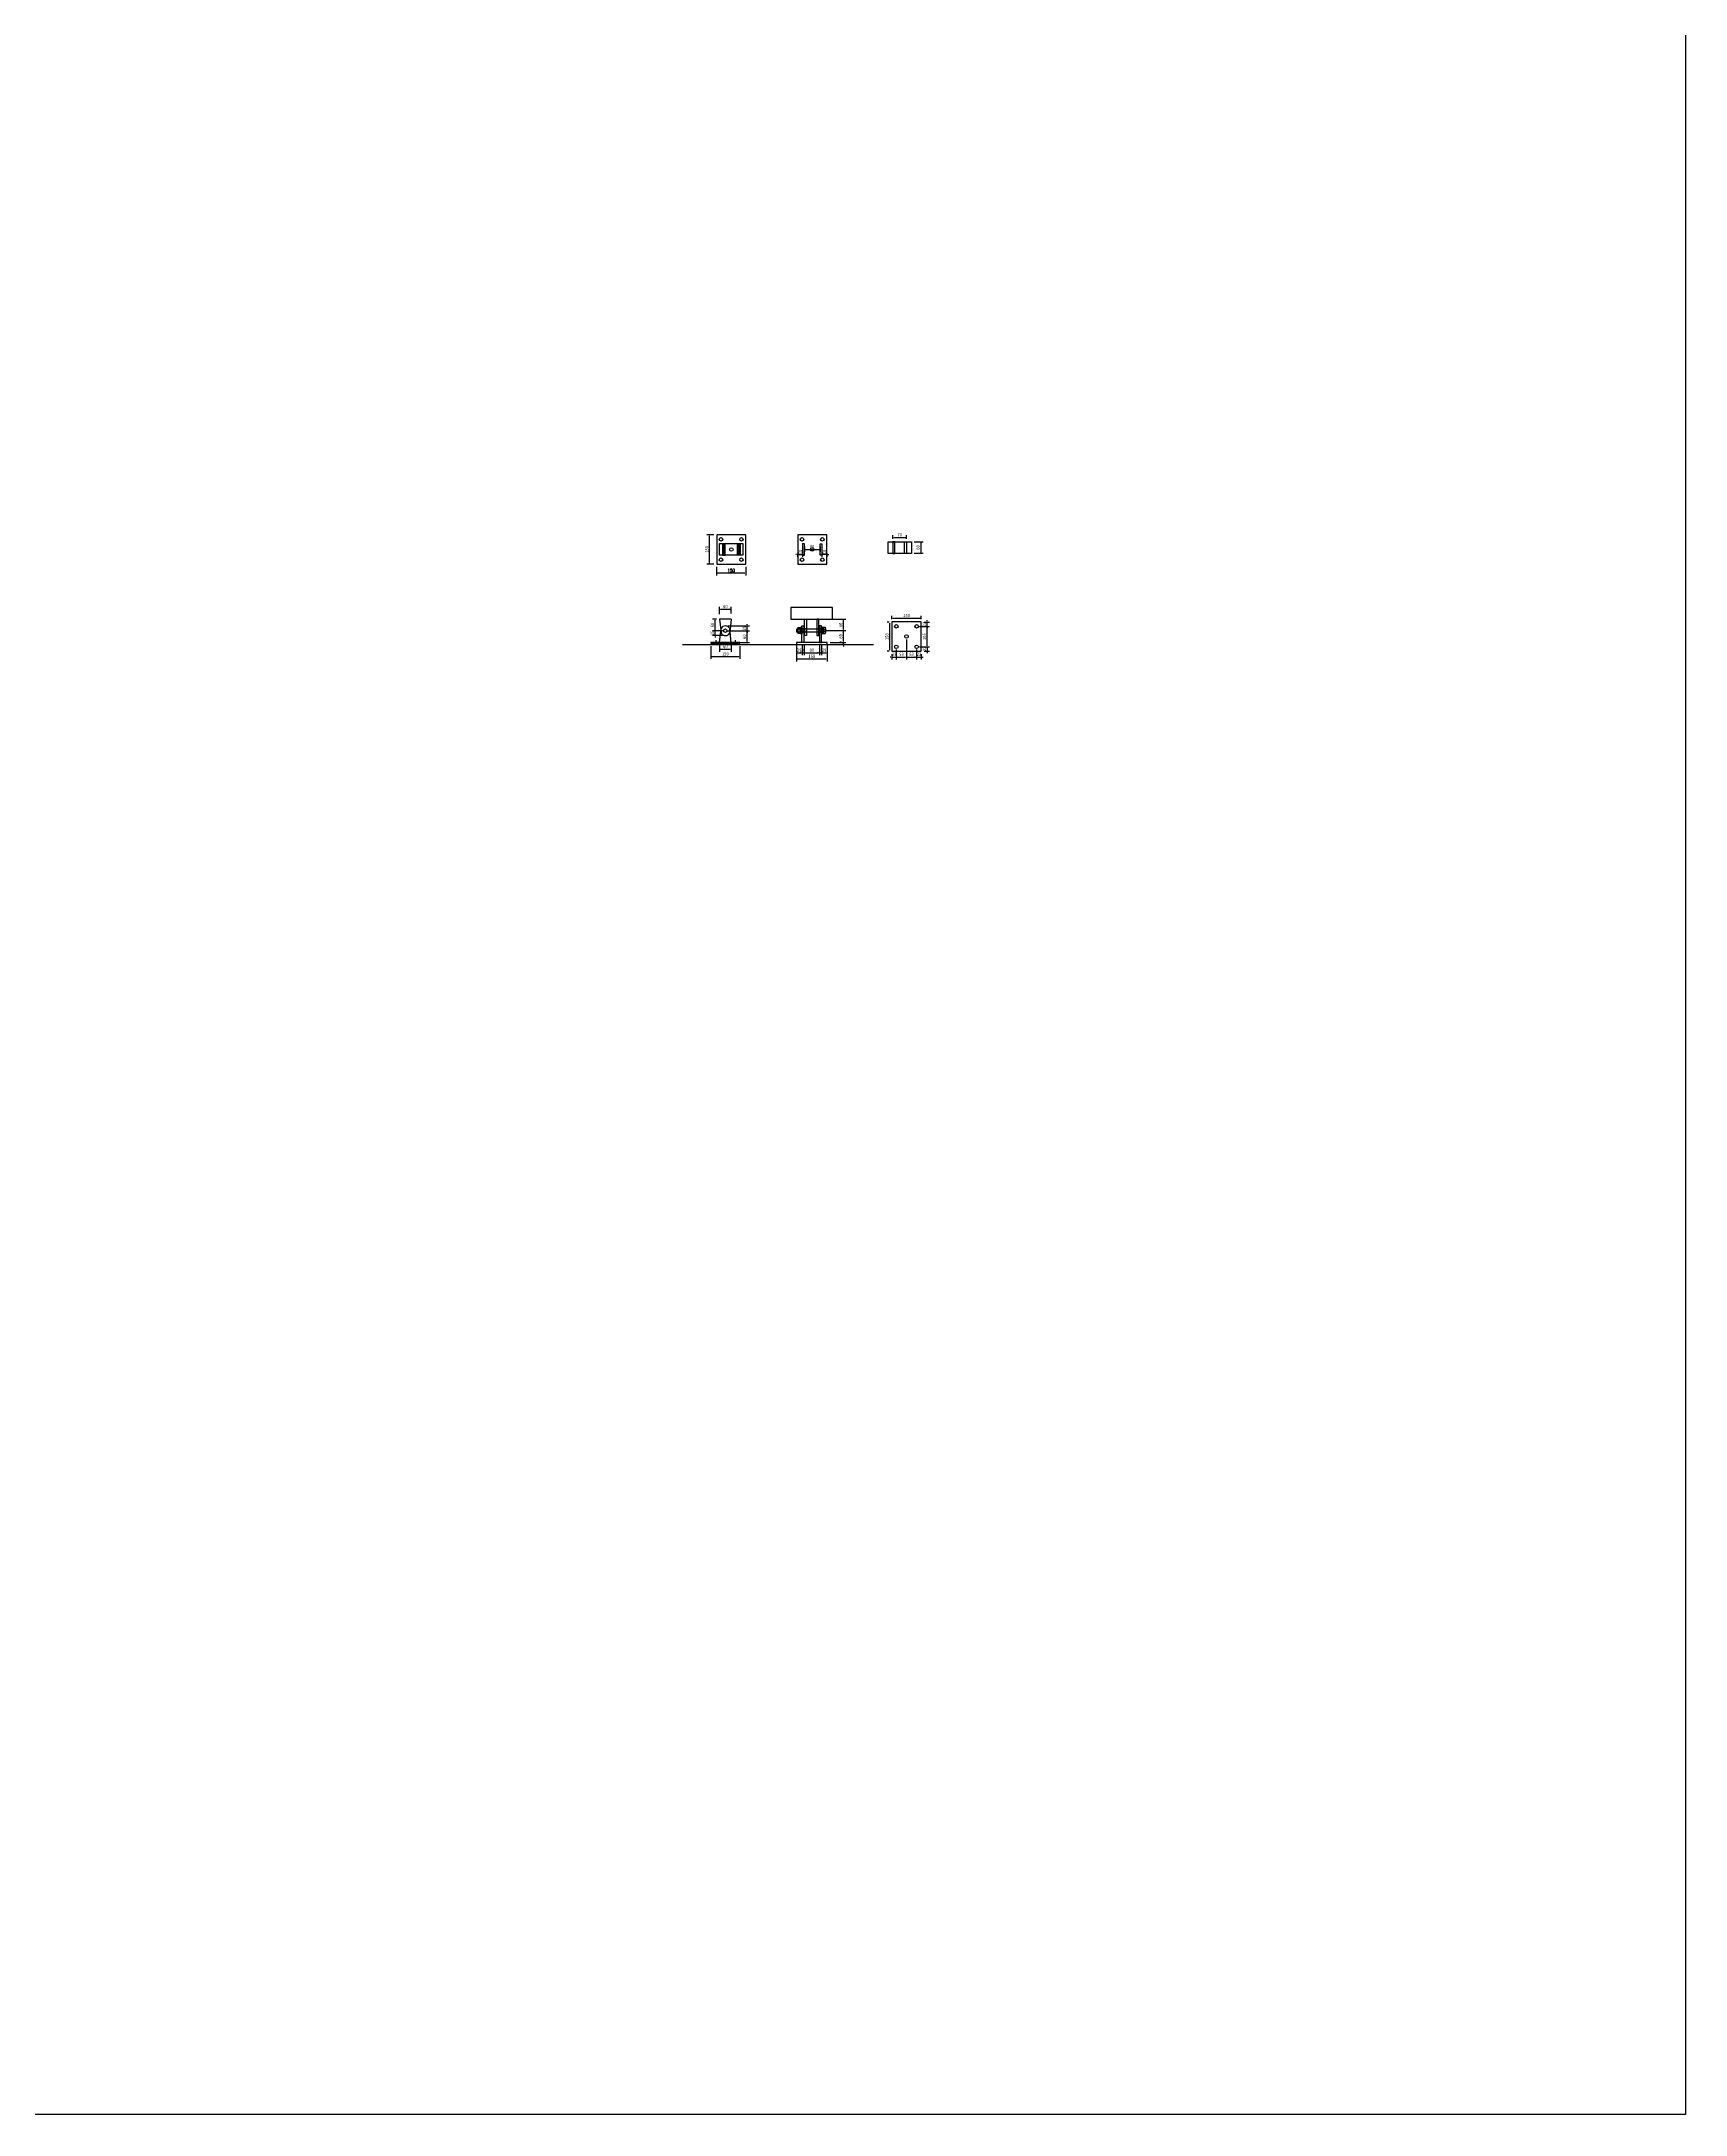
# Model space of a CAD drawing. Header units: millimetres. Extents: x -2018967 to 3675, y -751 to 1571936.
# Drawn here: x -1155385 to -1146917, y 1428198 to 1438874 of the extents above; entities that cross this region are included whole.
import ezdxf

# ---------------------------------------------------------------- set-up
doc = ezdxf.new("R2010")
doc.units = ezdxf.units.MM
doc.header["$LTSCALE"] = 1000
for name, pattern in [('ACAD_ISO03W100', [30, 12, -18]), ('CENTER2', [28.575, 19.05, -3.175, 3.175, -3.175]), ('DASHED2', [0.375, 0.25, -0.125])]:
    doc.linetypes.add(name, pattern=pattern)
doc.layers.get('0').update_dxf_attribs({"linetype": 'CONTINUOUS'})
doc.layers.get('DEFPOINTS').update_dxf_attribs({"linetype": 'CONTINUOUS'})
doc.layers.add('W-MOUNTING固定方式', color=5, linetype='CONTINUOUS')
doc.layers.add('铝架', color=3, linetype='CONTINUOUS')
doc.styles.add('STANDARD_T3', font='simplex.shx', dxfattribs={"width": 0.7, "bigfont": 'gbcbig.shx'})
doc.styles.add('黑体', font='simhei.ttf', dxfattribs={"width": 0.8})
doc.dimstyles.new('W&&5', dxfattribs={"dimtxt": 17.5, "dimasz": 5, "dimexe": 12.5, "dimexo": 15, "dimgap": 5, "dimtad": 1, "dimdec": 0, "dimzin": 0, "dimdsep": 46, "dimtxsty": 'STANDARD_T3', "dimcen": 0.09, "dimclrd": 1, "dimclre": 1, "dimclrt": 7, "dimazin": 2, "dimtfac": 1, "dimtdec": 0, "dimtix": 1, "dimtmove": 2, "dimatfit": 3, "dimfxl": 100, "dimtolj": 1, "dimtzin": 0, "dimarcsym": 0})

# ---------------------------------------------------------------- blocks, each defined once
blk = doc.blocks.new('*D90')
at = {"color": 1, "lineweight": -2, "transparency": 16777216}
for p, q in [((-1150889, 1436298), (-1150843, 1436298)), ((-1150889, 1436238), (-1150843, 1436238)), ((-1150856, 1436293), (-1150856, 1436243))]:
    blk.add_line(p, q, dxfattribs=at)
at = {"color": 1, "transparency": 16777216}
for points in [[(-1150857, 1436293), (-1150855, 1436293), (-1150856, 1436298)], [(-1150857, 1436243), (-1150855, 1436243), (-1150856, 1436238)]]:
    blk.add_solid(points, dxfattribs=at)
at = {"layer": 'DEFPOINTS', "color": 0, "transparency": 16777216}
for p in [(-1150904, 1436298), (-1150904, 1436238), (-1150856, 1436238)]:
    blk.add_point(p, dxfattribs=at)
at = {"color": 7, "transparency": 16777216, "insert": (-1150870, 1436268), "char_height": 17.5, "attachment_point": 5, "rotation": 90, "style": '黑体'}
blk.add_mtext('\\A1;60', dxfattribs=at)
blk = doc.blocks.new('gangban')
for centre in [(-1499929, 1203872), (-1499876, 1203820), (-1499824, 1203872), (-1499929, 1203767), (-1499824, 1203767)]:
    blk.add_circle(centre, 9)
at = {"layer": 'W-MOUNTING固定方式'}
blk.add_lwpolyline([(-1499951, 1203745), (-1499801, 1203745), (-1499801, 1203895), (-1499951, 1203895)], close=True, dxfattribs=at)
blk = doc.blocks.new('*D91')
at = {"color": 1, "lineweight": -2, "transparency": 16777216}
for p, q in [((-1151907, 1436168), (-1151907, 1436124)), ((-1151902, 1436137), (-1151762, 1436137)), ((-1151757, 1436168), (-1151757, 1436124))]:
    blk.add_line(p, q, dxfattribs=at)
at = {"color": 1, "transparency": 16777216}
for points in [[(-1151902, 1436137), (-1151902, 1436136), (-1151907, 1436137)], [(-1151762, 1436137), (-1151762, 1436136), (-1151757, 1436137)]]:
    blk.add_solid(points, dxfattribs=at)
at = {"layer": 'DEFPOINTS', "color": 0, "transparency": 16777216}
for p in [(-1151907, 1436183, 0), (-1151757, 1436183, 0), (-1151757, 1436137)]:
    blk.add_point(p, dxfattribs=at)
at = {"color": 7, "transparency": 16777216, "insert": (-1151832, 1436150), "char_height": 17.5, "attachment_point": 5, "style": 'STANDARD_T3'}
blk.add_mtext('\\A1;150', dxfattribs=at)
blk = doc.blocks.new('*D92')
at = {"color": 1, "lineweight": -2, "transparency": 16777216}
for p, q in [((-1151922, 1436333), (-1151957, 1436333)), ((-1151944, 1436188), (-1151944, 1436328)), ((-1151922, 1436183), (-1151957, 1436183))]:
    blk.add_line(p, q, dxfattribs=at)
at = {"color": 1, "transparency": 16777216}
for points in [[(-1151945, 1436328), (-1151943, 1436328), (-1151944, 1436333)], [(-1151945, 1436188), (-1151943, 1436188), (-1151944, 1436183)]]:
    blk.add_solid(points, dxfattribs=at)
at = {"layer": 'DEFPOINTS', "color": 0, "transparency": 16777216}
for p in [(-1151944, 1436333), (-1151907, 1436333, 0), (-1151907, 1436183, 0)]:
    blk.add_point(p, dxfattribs=at)
at = {"color": 7, "transparency": 16777216, "insert": (-1151958, 1436258), "char_height": 17.5, "attachment_point": 5, "rotation": 90, "style": '黑体'}
blk.add_mtext('\\A1;150', dxfattribs=at)
blk = doc.blocks.new('*D93')
at = {"color": 1, "lineweight": -2, "transparency": 16777216}
for p, q in [((-1151892, 1435924), (-1151892, 1435962)), ((-1151887, 1435950), (-1151837, 1435950)), ((-1151832, 1435929), (-1151832, 1435962))]:
    blk.add_line(p, q, dxfattribs=at)
at = {"color": 1, "transparency": 16777216}
for points in [[(-1151887, 1435951), (-1151887, 1435949), (-1151892, 1435950)], [(-1151837, 1435951), (-1151837, 1435949), (-1151832, 1435950)]]:
    blk.add_solid(points, dxfattribs=at)
at = {"layer": 'DEFPOINTS', "color": 0, "transparency": 16777216}
for p in [(-1151892, 1435909), (-1151832, 1435950), (-1151832, 1435914)]:
    blk.add_point(p, dxfattribs=at)
at = {"color": 7, "transparency": 16777216, "insert": (-1151862, 1435964), "char_height": 17.5, "attachment_point": 5, "style": '黑体'}
blk.add_mtext('\\A1;60', dxfattribs=at)
blk = doc.blocks.new('*D94')
at = {"color": 1, "lineweight": -2, "transparency": 16777216}
for p, q in [((-1151907, 1435899), (-1151928, 1435899)), ((-1151877, 1435839), (-1151928, 1435839)), ((-1151915, 1435844), (-1151915, 1435894))]:
    blk.add_line(p, q, dxfattribs=at)
at = {"color": 1, "transparency": 16777216}
for points in [[(-1151916, 1435894), (-1151914, 1435894), (-1151915, 1435899)], [(-1151916, 1435844), (-1151914, 1435844), (-1151915, 1435839)]]:
    blk.add_solid(points, dxfattribs=at)
at = {"layer": 'DEFPOINTS', "color": 0, "transparency": 16777216}
for p in [(-1151915, 1435899), (-1151892, 1435899), (-1151862, 1435839)]:
    blk.add_point(p, dxfattribs=at)
at = {"color": 7, "transparency": 16777216, "insert": (-1151929, 1435869), "char_height": 17.5, "attachment_point": 5, "rotation": 90, "style": '黑体'}
blk.add_mtext('\\A1;60', dxfattribs=at)
blk = doc.blocks.new('*D95')
at = {"color": 1, "lineweight": -2, "transparency": 16777216}
for p, q in [((-1151877, 1435839), (-1151928, 1435839)), ((-1151877, 1435814), (-1151928, 1435814)), ((-1151915, 1435844), (-1151915, 1435849)), ((-1151915, 1435814), (-1151915, 1435839)), ((-1151915, 1435809), (-1151915, 1435804))]:
    blk.add_line(p, q, dxfattribs=at)
at = {"color": 1, "transparency": 16777216}
for points in [[(-1151916, 1435844), (-1151914, 1435844), (-1151915, 1435839)], [(-1151916, 1435809), (-1151914, 1435809), (-1151915, 1435814)]]:
    blk.add_solid(points, dxfattribs=at)
at = {"layer": 'DEFPOINTS', "color": 0, "transparency": 16777216}
for p in [(-1151915, 1435839), (-1151862, 1435839), (-1151862, 1435814)]:
    blk.add_point(p, dxfattribs=at)
at = {"color": 7, "transparency": 16777216, "insert": (-1151929, 1435827), "char_height": 17.5, "attachment_point": 5, "rotation": 90, "style": '黑体'}
blk.add_mtext('\\A1;25', dxfattribs=at)
blk = doc.blocks.new('*D96')
at = {"color": 1, "lineweight": -2, "transparency": 16777216}
for p, q in [((-1151847, 1435864), (-1151737, 1435864)), ((-1151847, 1435839), (-1151737, 1435839)), ((-1151750, 1435869), (-1151750, 1435874)), ((-1151750, 1435839), (-1151750, 1435864)), ((-1151750, 1435834), (-1151750, 1435829))]:
    blk.add_line(p, q, dxfattribs=at)
at = {"color": 1, "transparency": 16777216}
for points in [[(-1151751, 1435869), (-1151749, 1435869), (-1151750, 1435864)], [(-1151751, 1435834), (-1151749, 1435834), (-1151750, 1435839)]]:
    blk.add_solid(points, dxfattribs=at)
at = {"layer": 'DEFPOINTS', "color": 0, "transparency": 16777216}
for p in [(-1151862, 1435864), (-1151862, 1435839), (-1151750, 1435864)]:
    blk.add_point(p, dxfattribs=at)
at = {"color": 7, "transparency": 16777216, "insert": (-1151764, 1435852), "char_height": 17.5, "attachment_point": 5, "rotation": 90, "style": '黑体'}
blk.add_mtext('\\A1;25', dxfattribs=at)
blk = doc.blocks.new('*D97')
at = {"color": 1, "lineweight": -2, "transparency": 16777216}
for p, q in [((-1151807, 1435839), (-1151737, 1435839)), ((-1151750, 1435784), (-1151750, 1435834)), ((-1151807, 1435779), (-1151737, 1435779))]:
    blk.add_line(p, q, dxfattribs=at)
at = {"color": 1, "transparency": 16777216}
for points in [[(-1151751, 1435834), (-1151749, 1435834), (-1151750, 1435839)], [(-1151751, 1435784), (-1151749, 1435784), (-1151750, 1435779)]]:
    blk.add_solid(points, dxfattribs=at)
at = {"layer": 'DEFPOINTS', "color": 0, "transparency": 16777216}
for p in [(-1151822, 1435839), (-1151750, 1435839), (-1151822, 1435779)]:
    blk.add_point(p, dxfattribs=at)
at = {"color": 7, "transparency": 16777216, "insert": (-1151764, 1435809), "char_height": 17.5, "attachment_point": 5, "rotation": 90, "style": '黑体'}
blk.add_mtext('\\A1;60', dxfattribs=at)
blk = doc.blocks.new('*D98')
at = {"color": 1, "lineweight": -2, "transparency": 16777216}
for p, q in [((-1151892, 1435764), (-1151892, 1435731)), ((-1151887, 1435744), (-1151837, 1435744)), ((-1151832, 1435764), (-1151832, 1435731))]:
    blk.add_line(p, q, dxfattribs=at)
at = {"color": 1, "transparency": 16777216}
for points in [[(-1151887, 1435745), (-1151887, 1435743), (-1151892, 1435744)], [(-1151837, 1435745), (-1151837, 1435743), (-1151832, 1435744)]]:
    blk.add_solid(points, dxfattribs=at)
at = {"layer": 'DEFPOINTS', "color": 0, "transparency": 16777216}
for p in [(-1151892, 1435779), (-1151832, 1435779), (-1151832, 1435744)]:
    blk.add_point(p, dxfattribs=at)
at = {"color": 7, "transparency": 16777216, "insert": (-1151862, 1435758), "char_height": 17.5, "attachment_point": 5, "style": '黑体'}
blk.add_mtext('\\A1;60', dxfattribs=at)
blk = doc.blocks.new('*D113')
at = {"color": 1, "lineweight": -2, "transparency": 16777216}
for p, q in [((-1151495, 1436232), (-1151500, 1436232)), ((-1151490, 1436237), (-1151490, 1436220)), ((-1151490, 1436232), (-1151465, 1436232)), ((-1151465, 1436236), (-1151465, 1436220)), ((-1151460, 1436232), (-1151455, 1436232))]:
    blk.add_line(p, q, dxfattribs=at)
at = {"color": 1, "transparency": 16777216}
for points in [[(-1151495, 1436233), (-1151495, 1436232), (-1151490, 1436232)], [(-1151460, 1436233), (-1151460, 1436232), (-1151465, 1436232)]]:
    blk.add_solid(points, dxfattribs=at)
at = {"layer": 'DEFPOINTS', "color": 0, "transparency": 16777216}
for p in [(-1151490, 1436252, 0), (-1151465, 1436251, 0), (-1151465, 1436232)]:
    blk.add_point(p, dxfattribs=at)
at = {"color": 7, "transparency": 16777216, "insert": (-1151477, 1436246), "char_height": 17.5, "attachment_point": 5, "style": '黑体'}
blk.add_mtext('\\A1;25', dxfattribs=at)
blk = doc.blocks.new('*D99')
at = {"color": 1, "lineweight": -2, "transparency": 16777216}
for p, q in [((-1150999, 1436313), (-1150999, 1436332)), ((-1150994, 1436319), (-1150934, 1436319)), ((-1150929, 1436313), (-1150929, 1436332))]:
    blk.add_line(p, q, dxfattribs=at)
at = {"color": 1, "transparency": 16777216}
for points in [[(-1150994, 1436320), (-1150994, 1436319), (-1150999, 1436319)], [(-1150934, 1436320), (-1150934, 1436319), (-1150929, 1436319)]]:
    blk.add_solid(points, dxfattribs=at)
at = {"layer": 'DEFPOINTS', "color": 0, "transparency": 16777216}
for p in [(-1150999, 1436298, 0), (-1150929, 1436319), (-1150929, 1436298, 0)]:
    blk.add_point(p, dxfattribs=at)
at = {"color": 7, "transparency": 16777216, "insert": (-1150964, 1436333), "char_height": 17.5, "attachment_point": 5, "style": '黑体'}
blk.add_mtext('\\A1;70', dxfattribs=at)
blk = doc.blocks.new('*D100')
at = {"color": 1, "lineweight": -2, "transparency": 16777216}
for p, q in [((-1151367, 1435764), (-1151367, 1435713)), ((-1151362, 1435726), (-1151343, 1435726)), ((-1151338, 1435764), (-1151338, 1435713))]:
    blk.add_line(p, q, dxfattribs=at)
at = {"color": 1, "transparency": 16777216}
for points in [[(-1151362, 1435727), (-1151362, 1435725), (-1151367, 1435726)], [(-1151343, 1435727), (-1151343, 1435725), (-1151338, 1435726)]]:
    blk.add_solid(points, dxfattribs=at)
at = {"layer": 'DEFPOINTS', "color": 0, "transparency": 16777216}
for p in [(-1151367, 1435779, 0), (-1151338, 1435779), (-1151338, 1435726)]:
    blk.add_point(p, dxfattribs=at)
at = {"color": 7, "transparency": 16777216, "insert": (-1151353, 1435740), "char_height": 17.5, "attachment_point": 5, "style": '黑体'}
blk.add_mtext('\\A1;29', dxfattribs=at)
blk = doc.blocks.new('*D101')
at = {"color": 1, "lineweight": -2, "transparency": 16777216}
for p, q in [((-1151457, 1435764), (-1151457, 1435713)), ((-1151452, 1435726), (-1151382, 1435726)), ((-1151377, 1435764), (-1151377, 1435713))]:
    blk.add_line(p, q, dxfattribs=at)
at = {"color": 1, "transparency": 16777216}
for points in [[(-1151452, 1435727), (-1151452, 1435725), (-1151457, 1435726)], [(-1151382, 1435727), (-1151382, 1435725), (-1151377, 1435726)]]:
    blk.add_solid(points, dxfattribs=at)
at = {"layer": 'DEFPOINTS', "color": 0, "transparency": 16777216}
for p in [(-1151457, 1435779, 0), (-1151377, 1435779, 0), (-1151377, 1435726)]:
    blk.add_point(p, dxfattribs=at)
at = {"color": 7, "transparency": 16777216, "insert": (-1151417, 1435740), "char_height": 17.5, "attachment_point": 5, "style": '黑体'}
blk.add_mtext('\\A1;80', dxfattribs=at)
blk = doc.blocks.new('*D102')
at = {"color": 1, "lineweight": -2, "transparency": 16777216}
for p, q in [((-1151496, 1435764), (-1151496, 1435713)), ((-1151491, 1435726), (-1151472, 1435726)), ((-1151467, 1435764), (-1151467, 1435713))]:
    blk.add_line(p, q, dxfattribs=at)
at = {"color": 1, "transparency": 16777216}
for points in [[(-1151491, 1435727), (-1151491, 1435725), (-1151496, 1435726)], [(-1151472, 1435727), (-1151472, 1435725), (-1151467, 1435726)]]:
    blk.add_solid(points, dxfattribs=at)
at = {"layer": 'DEFPOINTS', "color": 0, "transparency": 16777216}
for p in [(-1151496, 1435779), (-1151467, 1435779, 0), (-1151467, 1435726)]:
    blk.add_point(p, dxfattribs=at)
at = {"color": 7, "transparency": 16777216, "insert": (-1151482, 1435740), "char_height": 17.5, "attachment_point": 5, "style": '黑体'}
blk.add_mtext('\\A1;29', dxfattribs=at)
blk = doc.blocks.new('*D114')
at = {"color": 1, "lineweight": -2, "transparency": 16777216}
for p, q in [((-1151496, 1435754), (-1151496, 1435681)), ((-1151491, 1435694), (-1151343, 1435694)), ((-1151338, 1435754), (-1151338, 1435681))]:
    blk.add_line(p, q, dxfattribs=at)
at = {"color": 1, "transparency": 16777216}
for points in [[(-1151491, 1435695), (-1151491, 1435693), (-1151496, 1435694)], [(-1151343, 1435695), (-1151343, 1435693), (-1151338, 1435694)]]:
    blk.add_solid(points, dxfattribs=at)
at = {"layer": 'DEFPOINTS', "color": 0, "transparency": 16777216}
for p in [(-1151496, 1435769), (-1151338, 1435769), (-1151338, 1435694)]:
    blk.add_point(p, dxfattribs=at)
at = {"color": 7, "transparency": 16777216, "insert": (-1151417, 1435708), "char_height": 17.5, "attachment_point": 5, "style": '黑体'}
blk.add_mtext('\\A1;158', dxfattribs=at)
blk = doc.blocks.new('*D115')
at = {"color": 1, "lineweight": -2, "transparency": 16777216}
for p, q in [((-1151323, 1435779), (-1151241, 1435779)), ((-1151323, 1435769), (-1151241, 1435769)), ((-1151254, 1435784), (-1151254, 1435789)), ((-1151254, 1435769), (-1151254, 1435779)), ((-1151254, 1435764), (-1151254, 1435759))]:
    blk.add_line(p, q, dxfattribs=at)
at = {"color": 1, "transparency": 16777216}
for points in [[(-1151255, 1435784), (-1151253, 1435784), (-1151254, 1435779)], [(-1151255, 1435764), (-1151253, 1435764), (-1151254, 1435769)]]:
    blk.add_solid(points, dxfattribs=at)
at = {"layer": 'DEFPOINTS', "color": 0, "transparency": 16777216}
for p in [(-1151338, 1435779), (-1151338, 1435769), (-1151254, 1435779)]:
    blk.add_point(p, dxfattribs=at)
at = {"color": 7, "transparency": 16777216, "insert": (-1151268, 1435774), "char_height": 17.5, "attachment_point": 5, "rotation": 90, "style": '黑体'}
blk.add_mtext('\\A1;10', dxfattribs=at)
blk = doc.blocks.new('*D116')
at = {"color": 1, "lineweight": -2, "transparency": 16777216}
for p, q in [((-1151472, 1435726), (-1151477, 1435726)), ((-1151467, 1435764), (-1151467, 1435713)), ((-1151467, 1435726), (-1151457, 1435726)), ((-1151457, 1435764), (-1151457, 1435713)), ((-1151452, 1435726), (-1151447, 1435726))]:
    blk.add_line(p, q, dxfattribs=at)
at = {"color": 1, "transparency": 16777216}
for points in [[(-1151472, 1435727), (-1151472, 1435725), (-1151467, 1435726)], [(-1151452, 1435727), (-1151452, 1435725), (-1151457, 1435726)]]:
    blk.add_solid(points, dxfattribs=at)
at = {"layer": 'DEFPOINTS', "color": 0, "transparency": 16777216}
for p in [(-1151467, 1435779, 0), (-1151457, 1435779, 0), (-1151457, 1435726)]:
    blk.add_point(p, dxfattribs=at)
at = {"color": 7, "transparency": 16777216, "insert": (-1151462, 1435740), "char_height": 17.5, "attachment_point": 5, "style": '黑体'}
blk.add_mtext('\\A1;10', dxfattribs=at)
blk = doc.blocks.new('*D117')
at = {"color": 1, "lineweight": -2, "transparency": 16777216}
for p, q in [((-1151352, 1435840), (-1151241, 1435840)), ((-1151254, 1435784), (-1151254, 1435835)), ((-1151323, 1435779), (-1151241, 1435779))]:
    blk.add_line(p, q, dxfattribs=at)
at = {"color": 1, "transparency": 16777216}
for points in [[(-1151255, 1435835), (-1151253, 1435835), (-1151254, 1435840)], [(-1151255, 1435784), (-1151253, 1435784), (-1151254, 1435779)]]:
    blk.add_solid(points, dxfattribs=at)
at = {"layer": 'DEFPOINTS', "color": 0, "transparency": 16777216}
for p in [(-1151367, 1435840, 0), (-1151254, 1435840), (-1151338, 1435779)]:
    blk.add_point(p, dxfattribs=at)
at = {"color": 7, "transparency": 16777216, "insert": (-1151268, 1435810), "char_height": 17.5, "attachment_point": 5, "rotation": 90, "style": '黑体'}
blk.add_mtext('\\A1;60', dxfattribs=at)
blk = doc.blocks.new('*D118')
at = {"color": 1, "lineweight": -2, "transparency": 16777216}
for p, q in [((-1151365, 1435899), (-1151241, 1435899)), ((-1151352, 1435840), (-1151241, 1435840)), ((-1151254, 1435845), (-1151254, 1435894))]:
    blk.add_line(p, q, dxfattribs=at)
at = {"color": 1, "transparency": 16777216}
for points in [[(-1151255, 1435894), (-1151253, 1435894), (-1151254, 1435899)], [(-1151255, 1435845), (-1151253, 1435845), (-1151254, 1435840)]]:
    blk.add_solid(points, dxfattribs=at)
at = {"layer": 'DEFPOINTS', "color": 0, "transparency": 16777216}
for p in [(-1151380, 1435899, 0), (-1151367, 1435840, 0), (-1151254, 1435899)]:
    blk.add_point(p, dxfattribs=at)
at = {"color": 7, "transparency": 16777216, "insert": (-1151268, 1435870), "char_height": 17.5, "attachment_point": 5, "rotation": 90, "style": '黑体'}
blk.add_mtext('\\A1;60', dxfattribs=at)
blk = doc.blocks.new('*D119')
at = {"color": 1, "lineweight": -2, "transparency": 16777216}
for p, q in [((-1151382, 1435726), (-1151387, 1435726)), ((-1151377, 1435764), (-1151377, 1435713)), ((-1151377, 1435726), (-1151367, 1435726)), ((-1151367, 1435764), (-1151367, 1435713)), ((-1151362, 1435726), (-1151357, 1435726))]:
    blk.add_line(p, q, dxfattribs=at)
at = {"color": 1, "transparency": 16777216}
for points in [[(-1151382, 1435727), (-1151382, 1435725), (-1151377, 1435726)], [(-1151362, 1435727), (-1151362, 1435725), (-1151367, 1435726)]]:
    blk.add_solid(points, dxfattribs=at)
at = {"layer": 'DEFPOINTS', "color": 0, "transparency": 16777216}
for p in [(-1151377, 1435779, 0), (-1151367, 1435779, 0), (-1151367, 1435726)]:
    blk.add_point(p, dxfattribs=at)
at = {"color": 7, "transparency": 16777216, "insert": (-1151372, 1435740), "char_height": 17.5, "attachment_point": 5, "style": '黑体'}
blk.add_mtext('\\A1;10', dxfattribs=at)
blk = doc.blocks.new('*D120')
at = {"color": 1, "lineweight": -2, "transparency": 16777216}
for p, q in [((-1151455, 1436273), (-1151455, 1436245)), ((-1151450, 1436258), (-1151379, 1436258)), ((-1151374, 1436273), (-1151374, 1436245))]:
    blk.add_line(p, q, dxfattribs=at)
at = {"color": 1, "transparency": 16777216}
for points in [[(-1151450, 1436259), (-1151450, 1436257), (-1151455, 1436258)], [(-1151379, 1436259), (-1151379, 1436257), (-1151374, 1436258)]]:
    blk.add_solid(points, dxfattribs=at)
at = {"layer": 'DEFPOINTS', "color": 0, "transparency": 16777216}
for p in [(-1151455, 1436288, 0), (-1151374, 1436288, 0), (-1151374, 1436258)]:
    blk.add_point(p, dxfattribs=at)
at = {"color": 7, "transparency": 16777216, "insert": (-1151415, 1436272), "char_height": 17.5, "attachment_point": 5, "style": '黑体'}
blk.add_mtext('\\A1;80', dxfattribs=at)
blk = doc.blocks.new('*D121')
at = {"color": 1, "lineweight": -2, "transparency": 16777216}
for p, q in [((-1151937, 1435760), (-1151937, 1435694)), ((-1151932, 1435706), (-1151792, 1435706)), ((-1151787, 1435760), (-1151787, 1435694))]:
    blk.add_line(p, q, dxfattribs=at)
at = {"color": 1, "transparency": 16777216}
for points in [[(-1151932, 1435707), (-1151932, 1435705), (-1151937, 1435706)], [(-1151792, 1435707), (-1151792, 1435705), (-1151787, 1435706)]]:
    blk.add_solid(points, dxfattribs=at)
at = {"layer": 'DEFPOINTS', "color": 0, "transparency": 16777216}
for p in [(-1151937, 1435775, 0), (-1151787, 1435775, 0), (-1151787, 1435706)]:
    blk.add_point(p, dxfattribs=at)
at = {"color": 7, "transparency": 16777216, "insert": (-1151862, 1435720), "char_height": 17.5, "attachment_point": 5, "style": '黑体'}
blk.add_mtext('\\A1;150', dxfattribs=at)
blk = doc.blocks.new('*D103')
at = {"color": 1, "lineweight": -2, "transparency": 16777216}
for p, q in [((-1151370, 1436232), (-1151375, 1436232)), ((-1151365, 1436236), (-1151365, 1436220)), ((-1151340, 1436232), (-1151365, 1436232)), ((-1151340, 1436237), (-1151340, 1436220)), ((-1151335, 1436232), (-1151330, 1436232))]:
    blk.add_line(p, q, dxfattribs=at)
at = {"color": 1, "transparency": 16777216}
for points in [[(-1151370, 1436233), (-1151370, 1436232), (-1151365, 1436232)], [(-1151335, 1436233), (-1151335, 1436232), (-1151340, 1436232)]]:
    blk.add_solid(points, dxfattribs=at)
at = {"layer": 'DEFPOINTS', "color": 0, "transparency": 16777216}
for p in [(-1151365, 1436251, 0), (-1151365, 1436232), (-1151340, 1436252, 0)]:
    blk.add_point(p, dxfattribs=at)
at = {"color": 7, "transparency": 16777216, "insert": (-1151353, 1436246), "char_height": 17.5, "attachment_point": 5, "style": '黑体'}
blk.add_mtext('\\A1;25', dxfattribs=at)
blk = doc.blocks.new('*D432')
at = {"color": 1, "lineweight": -2, "transparency": 16777216}
for p, q in [((-1151004, 1435899), (-1151004, 1435916)), ((-1150854, 1435899), (-1150854, 1435916)), ((-1150999, 1435904), (-1150859, 1435904))]:
    blk.add_line(p, q, dxfattribs=at)
at = {"color": 1, "transparency": 16777216}
for points in [[(-1150999, 1435905), (-1150999, 1435903), (-1151004, 1435904)], [(-1150859, 1435905), (-1150859, 1435903), (-1150854, 1435904)]]:
    blk.add_solid(points, dxfattribs=at)
at = {"layer": 'DEFPOINTS', "color": 0, "transparency": 16777216}
for p in [(-1151004, 1435884, 0), (-1150854, 1435904), (-1150854, 1435884, 0)]:
    blk.add_point(p, dxfattribs=at)
at = {"color": 7, "transparency": 16777216, "insert": (-1150929, 1435918), "char_height": 17.5, "attachment_point": 5, "style": '黑体'}
blk.add_mtext('\\A1;150', dxfattribs=at)
blk = doc.blocks.new('*D433')
at = {"color": 1, "lineweight": -2, "transparency": 16777216}
for p, q in [((-1151019, 1435884), (-1151028, 1435884)), ((-1151016, 1435879), (-1151016, 1435739)), ((-1151019, 1435734), (-1151028, 1435734))]:
    blk.add_line(p, q, dxfattribs=at)
at = {"color": 1, "transparency": 16777216}
for points in [[(-1151016, 1435879), (-1151015, 1435879), (-1151016, 1435884)], [(-1151016, 1435739), (-1151015, 1435739), (-1151016, 1435734)]]:
    blk.add_solid(points, dxfattribs=at)
at = {"layer": 'DEFPOINTS', "color": 0, "transparency": 16777216}
for p in [(-1151004, 1435884, 0), (-1151016, 1435734), (-1151004, 1435734, 0)]:
    blk.add_point(p, dxfattribs=at)
at = {"color": 7, "transparency": 16777216, "insert": (-1151029, 1435809), "char_height": 17.5, "attachment_point": 5, "rotation": 90, "style": '黑体'}
blk.add_mtext('\\A1;150', dxfattribs=at)
blk = doc.blocks.new('*D434')
at = {"color": 1, "lineweight": -2, "transparency": 16777216}
for p, q in [((-1151009, 1435704), (-1151014, 1435704)), ((-1151004, 1435719), (-1151004, 1435692)), ((-1151004, 1435704), (-1150982, 1435704)), ((-1150982, 1435742), (-1150982, 1435692)), ((-1150977, 1435704), (-1150972, 1435704))]:
    blk.add_line(p, q, dxfattribs=at)
at = {"color": 1, "transparency": 16777216}
for points in [[(-1151009, 1435705), (-1151009, 1435703), (-1151004, 1435704)], [(-1150977, 1435705), (-1150977, 1435703), (-1150982, 1435704)]]:
    blk.add_solid(points, dxfattribs=at)
at = {"layer": 'DEFPOINTS', "color": 0, "transparency": 16777216}
for p in [(-1151004, 1435734, 0), (-1150982, 1435757, 0), (-1150982, 1435704)]:
    blk.add_point(p, dxfattribs=at)
at = {"color": 7, "transparency": 16777216, "insert": (-1150993, 1435718), "char_height": 17.5, "attachment_point": 5, "style": '黑体'}
blk.add_mtext('\\A1;23', dxfattribs=at)
blk = doc.blocks.new('*D435')
at = {"color": 1, "lineweight": -2, "transparency": 16777216}
for p, q in [((-1150982, 1435742), (-1150982, 1435692)), ((-1150977, 1435704), (-1150934, 1435704)), ((-1150929, 1435794), (-1150929, 1435692))]:
    blk.add_line(p, q, dxfattribs=at)
at = {"color": 1, "transparency": 16777216}
for points in [[(-1150977, 1435705), (-1150977, 1435703), (-1150982, 1435704)], [(-1150934, 1435705), (-1150934, 1435703), (-1150929, 1435704)]]:
    blk.add_solid(points, dxfattribs=at)
at = {"layer": 'DEFPOINTS', "color": 0, "transparency": 16777216}
for p in [(-1150929, 1435809, 0), (-1150982, 1435757, 0), (-1150929, 1435704)]:
    blk.add_point(p, dxfattribs=at)
at = {"color": 7, "transparency": 16777216, "insert": (-1150955, 1435718), "char_height": 17.5, "attachment_point": 5, "style": '黑体'}
blk.add_mtext('\\A1;53', dxfattribs=at)
blk = doc.blocks.new('*D436')
at = {"color": 1, "lineweight": -2, "transparency": 16777216}
for p, q in [((-1150929, 1435794), (-1150929, 1435692)), ((-1150924, 1435704), (-1150882, 1435704)), ((-1150877, 1435742), (-1150877, 1435692))]:
    blk.add_line(p, q, dxfattribs=at)
at = {"color": 1, "transparency": 16777216}
for points in [[(-1150924, 1435705), (-1150924, 1435703), (-1150929, 1435704)], [(-1150882, 1435705), (-1150882, 1435703), (-1150877, 1435704)]]:
    blk.add_solid(points, dxfattribs=at)
at = {"layer": 'DEFPOINTS', "color": 0, "transparency": 16777216}
for p in [(-1150929, 1435809, 0), (-1150877, 1435757, 0), (-1150877, 1435704)]:
    blk.add_point(p, dxfattribs=at)
at = {"color": 7, "transparency": 16777216, "insert": (-1150903, 1435718), "char_height": 17.5, "attachment_point": 5, "style": '黑体'}
blk.add_mtext('\\A1;53', dxfattribs=at)
blk = doc.blocks.new('*D437')
at = {"color": 1, "lineweight": -2, "transparency": 16777216}
for p, q in [((-1150882, 1435704), (-1150887, 1435704)), ((-1150877, 1435742), (-1150877, 1435692)), ((-1150877, 1435704), (-1150854, 1435704)), ((-1150854, 1435719), (-1150854, 1435692)), ((-1150849, 1435704), (-1150844, 1435704))]:
    blk.add_line(p, q, dxfattribs=at)
at = {"color": 1, "transparency": 16777216}
for points in [[(-1150882, 1435705), (-1150882, 1435703), (-1150877, 1435704)], [(-1150849, 1435705), (-1150849, 1435703), (-1150854, 1435704)]]:
    blk.add_solid(points, dxfattribs=at)
at = {"layer": 'DEFPOINTS', "color": 0, "transparency": 16777216}
for p in [(-1150877, 1435757, 0), (-1150854, 1435734, 0), (-1150854, 1435704)]:
    blk.add_point(p, dxfattribs=at)
at = {"color": 7, "transparency": 16777216, "insert": (-1150865, 1435718), "char_height": 17.5, "attachment_point": 5, "style": '黑体'}
blk.add_mtext('\\A1;23', dxfattribs=at)
blk = doc.blocks.new('*D438')
at = {"color": 1, "lineweight": -2, "transparency": 16777216}
for p, q in [((-1150862, 1435862), (-1150811, 1435862)), ((-1150823, 1435762), (-1150823, 1435857)), ((-1150862, 1435757), (-1150811, 1435757))]:
    blk.add_line(p, q, dxfattribs=at)
at = {"color": 1, "transparency": 16777216}
for points in [[(-1150824, 1435857), (-1150823, 1435857), (-1150823, 1435862)], [(-1150824, 1435762), (-1150823, 1435762), (-1150823, 1435757)]]:
    blk.add_solid(points, dxfattribs=at)
at = {"layer": 'DEFPOINTS', "color": 0, "transparency": 16777216}
for p in [(-1150877, 1435862, 0), (-1150823, 1435862), (-1150877, 1435757, 0)]:
    blk.add_point(p, dxfattribs=at)
at = {"color": 7, "transparency": 16777216, "insert": (-1150837, 1435809), "char_height": 17.5, "attachment_point": 5, "rotation": 90, "style": '黑体'}
blk.add_mtext('\\A1;105', dxfattribs=at)
blk = doc.blocks.new('*D439')
at = {"color": 1, "lineweight": -2, "transparency": 16777216}
for p, q in [((-1150862, 1435862), (-1150811, 1435862)), ((-1150839, 1435884), (-1150811, 1435884)), ((-1150823, 1435889), (-1150823, 1435894)), ((-1150823, 1435862), (-1150823, 1435884)), ((-1150823, 1435857), (-1150823, 1435852))]:
    blk.add_line(p, q, dxfattribs=at)
at = {"color": 1, "transparency": 16777216}
for points in [[(-1150824, 1435889), (-1150823, 1435889), (-1150823, 1435884)], [(-1150824, 1435857), (-1150823, 1435857), (-1150823, 1435862)]]:
    blk.add_solid(points, dxfattribs=at)
at = {"layer": 'DEFPOINTS', "color": 0, "transparency": 16777216}
for p in [(-1150877, 1435862, 0), (-1150854, 1435884, 0), (-1150823, 1435884)]:
    blk.add_point(p, dxfattribs=at)
at = {"color": 7, "transparency": 16777216, "insert": (-1150837, 1435873), "char_height": 17.5, "attachment_point": 5, "rotation": 90, "style": '黑体'}
blk.add_mtext('\\A1;23', dxfattribs=at)
blk = doc.blocks.new('*D440')
at = {"color": 1, "lineweight": -2, "transparency": 16777216}
for p, q in [((-1150862, 1435757), (-1150811, 1435757)), ((-1150839, 1435734), (-1150811, 1435734)), ((-1150823, 1435762), (-1150823, 1435767)), ((-1150823, 1435757), (-1150823, 1435734)), ((-1150823, 1435729), (-1150823, 1435724))]:
    blk.add_line(p, q, dxfattribs=at)
at = {"color": 1, "transparency": 16777216}
for points in [[(-1150824, 1435762), (-1150823, 1435762), (-1150823, 1435757)], [(-1150824, 1435729), (-1150823, 1435729), (-1150823, 1435734)]]:
    blk.add_solid(points, dxfattribs=at)
at = {"layer": 'DEFPOINTS', "color": 0, "transparency": 16777216}
for p in [(-1150877, 1435757, 0), (-1150854, 1435734, 0), (-1150823, 1435734)]:
    blk.add_point(p, dxfattribs=at)
at = {"color": 7, "transparency": 16777216, "insert": (-1150837, 1435746), "char_height": 17.5, "attachment_point": 5, "rotation": 90, "style": '黑体'}
blk.add_mtext('\\A1;22', dxfattribs=at)

msp = doc.modelspace()

# ---------------------------------------------------------------- linework, layer by layer
for p, q in [((-1151832.1, 1435899.4, 0), (-1151892.1, 1435899.4, 0)), ((-1151892.1, 1435899.4, 0), (-1151884.5, 1435828.3, 0)), ((-1151892.1, 1435779.4, 0), (-1151884.5, 1435850.4, 0)), ((-1151832.1, 1435899.4, 0), (-1151839.6, 1435828.3, 0)), ((-1151832.1, 1435779.4, 0), (-1151839.6, 1435850.4, 0)), ((-1151476.8, 1435847.7, 0), (-1151486.1, 1435847.7, 0)), ((-1151486.1, 1435833.1, 0), (-1151476.8, 1435833.1, 0)), ((-1151471.5, 1435844.9, 0), (-1151476.8, 1435840.4, 0)), ((-1151471.5, 1435841.8, 0), (-1151476.8, 1435837.3, 0)), ((-1151363.3, 1435844.9, 0), (-1151358, 1435840.4, 0)), ((-1151363.3, 1435841.8, 0), (-1151358, 1435837.3, 0)), ((-1151358, 1435847.7, 0), (-1151348.6, 1435847.7, 0)), ((-1151348.6, 1435833.1, 0), (-1151358, 1435833.1, 0)), ((-1151346, 1435849.7, 0), (-1151346, 1435831.1, 0)), ((-1151822.1, 1435779.4, 0), (-1151902.1, 1435779.4, 0)), ((-1151822, 1435779.4, 0), (-1151902, 1435779.4, 0)), ((-1151832.1, 1435779.4, 0), (-1151892.1, 1435779.4, 0))]:
    msp.add_line(p, q)
at = {"color": 4}
for p, q in [((-1151488.8, 1435840.4, 0), (-1151494.1, 1435840.4, 0)), ((-1151492.8, 1435848.4, 0), (-1151488.8, 1435848.4, 0)), ((-1151488.8, 1435832.4, 0), (-1151492.8, 1435832.4, 0))]:
    msp.add_line(p, q, dxfattribs=at)
at = {"color": 1}
for p, q in [((-1151450.1, 1435849.1, 0), (-1151467.5, 1435849.1, 0)), ((-1151467.5, 1435830.4, 0), (-1151450.1, 1435830.4, 0)), ((-1151367.3, 1435849.1, 0), (-1151384.6, 1435849.1, 0)), ((-1151367.3, 1435830.4, 0), (-1151384.6, 1435830.4, 0))]:
    msp.add_line(p, q, dxfattribs=at)
at = {"color": 6, "linetype": 'ACAD_ISO03W100'}
for p, q in [((-1151367.3, 1435847.7, 0), (-1151467.5, 1435847.7, 0)), ((-1151367.3, 1435831.7, 0), (-1151467.5, 1435831.7, 0))]:
    msp.add_line(p, q, dxfattribs=at)
at = {"color": 2}
for p, q in [((-1151467.5, 1435839.7, 0), (-1151450.1, 1435839.7, 0)), ((-1151384.6, 1435839.7, 0), (-1151367.3, 1435839.7, 0))]:
    msp.add_line(p, q, dxfattribs=at)
at = {"color": 3, "linetype": 'CENTER2'}
for p, q in [((-1151912, 1435790.3, 0), (-1151912, 1435766.1, 0)), ((-1151812, 1435790.3, 0), (-1151812, 1435766.1, 0))]:
    msp.add_line(p, q, dxfattribs=at)
at = {"color": 2}
msp.add_lwpolyline([(-1166477.2, 1446259.5), (-1146916.6, 1446259.5), (-1146916.6, 1428198.1), (-1166477.2, 1428198.1)], close=True, dxfattribs=at)
at = {"elevation": 0}
for points in [[(-1151877.3, 1436227.7), (-1151871.3, 1436227.7), (-1151871.3, 1436287.7), (-1151877.3, 1436287.7)], [(-1151785.2, 1436227.7), (-1151791.2, 1436227.7), (-1151791.2, 1436287.7), (-1151785.2, 1436287.7)], [(-1151464.6, 1436227.8), (-1151454.6, 1436227.7), (-1151454.6, 1436287.7), (-1151464.6, 1436287.8)], [(-1151364.4, 1436227.7), (-1151374.4, 1436227.7), (-1151374.4, 1436287.7), (-1151364.4, 1436287.7)], [(-1151524.9, 1435899.4), (-1151309.6, 1435899.4), (-1151309.6, 1435959.4), (-1151524.9, 1435959.4)], [(-1151494.1, 1435847.1), (-1151491.5, 1435849.7), (-1151491.5, 1435831.1), (-1151494.1, 1435833.7)], [(-1151488.8, 1435851.7), (-1151488.8, 1435847.7), (-1151488.8, 1435833.1), (-1151488.8, 1435829.1)], [(-1151457.5, 1435779.3), (-1151467.5, 1435779.4), (-1151467.5, 1435864.4), (-1151457.5, 1435864.3)], [(-1151444.5, 1435814.3), (-1151454.5, 1435814.4), (-1151454.5, 1435899.4), (-1151444.5, 1435899.3)], [(-1151390.3, 1435814.4), (-1151380.3, 1435814.4), (-1151380.3, 1435899.4), (-1151390.3, 1435899.4)], [(-1151377.3, 1435779.3), (-1151367.3, 1435779.4), (-1151367.3, 1435864.4), (-1151377.3, 1435864.3)], [(-1151346, 1435851.7), (-1151346, 1435847.7), (-1151346, 1435833.1), (-1151346, 1435829.1)], [(-1151787.1, 1435779.4), (-1151937.1, 1435779.4), (-1151937, 1435775.4), (-1151787, 1435775.4)], [(-1151920, 1435779.4), (-1151904, 1435779.4), (-1151904, 1435775.4), (-1151920, 1435775.4)], [(-1151820, 1435779.4), (-1151804, 1435779.4), (-1151804, 1435775.4), (-1151820, 1435775.4)], [(-1151338.5, 1435779.3), (-1151496.5, 1435779.3), (-1151496.5, 1435769.3), (-1151338.5, 1435769.3)]]:
    msp.add_lwpolyline(points, close=True, dxfattribs=at)
for points in [[(-1151491.5, 1435849.7), (-1151488.8, 1435849.7), (-1151488.8, 1435831.1), (-1151491.5, 1435831.1)], [(-1151471.5, 1435822.4), (-1151471.5, 1435859.7), (-1151467.5, 1435859.7), (-1151467.5, 1435822.4), (-1151471.5, 1435822.4), (-1151471.5, 1435823.7)], [(-1151363.3, 1435822.4), (-1151363.3, 1435859.7), (-1151367.3, 1435859.7), (-1151367.3, 1435822.4), (-1151363.3, 1435822.4), (-1151363.3, 1435823.7)]]:
    msp.add_lwpolyline(points, dxfattribs=at)
for points in [[(-1151486.1, 1435855.7), (-1151476.8, 1435855.7), (-1151476.8, 1435854.4), (-1151471.5, 1435854.4), (-1151471.5, 1435826.4), (-1151476.8, 1435826.4), (-1151476.8, 1435854.4), (-1151476.8, 1435825.1), (-1151486.1, 1435825.1, -0.6666667), (-1151486.1, 1435833.1, -0.3636364), (-1151486.1, 1435847.7, -0.6666667)], [(-1151348.6, 1435855.7), (-1151358, 1435855.7), (-1151358, 1435854.4), (-1151363.3, 1435854.4), (-1151363.3, 1435826.4), (-1151358, 1435826.4), (-1151358, 1435854.4), (-1151358, 1435825.1), (-1151348.6, 1435825.1, 0.6666667), (-1151348.6, 1435833.1, 0.3636364), (-1151348.6, 1435847.7, 0.6666667)]]:
    msp.add_lwpolyline(points, format="xyb", close=True, dxfattribs=at)
at = {"color": 253, "elevation": 0}
msp.add_lwpolyline([(-1152082.2, 1435769.3), (-1151099.8, 1435769.3)], dxfattribs=at)
msp.add_circle((-1151862.1, 1435839.4, 0), 9)
msp.add_circle((-1151862.1, 1435839.4, 0), 9)
msp.add_circle((-1151862.1, 1435839.4, 0), 9)
msp.add_circle((-1151862.1, 1435839.4, 0), 9)
for start, end in [(26.19556, 153.80444), (206.19556, 333.80444)]:
    msp.add_arc((-1151862.1, 1435839.4, 0), 25, start, end)
at = {"layer": '铝架', "color": 0, "elevation": 0}
for points in [[(-1151891.7, 1436287.8), (-1151771.7, 1436287.8), (-1151771.7, 1436227.8), (-1151891.7, 1436227.8)], [(-1151023.8, 1436297.7), (-1150903.8, 1436297.7), (-1150903.8, 1436237.7), (-1151023.8, 1436237.7)]]:
    msp.add_lwpolyline(points, close=True, dxfattribs=at)
at = {"layer": '铝架', "color": 0, "linetype": 'DASHED2', "elevation": 0}
for points in [[(-1151868.3, 1436227.7), (-1151862.3, 1436227.7), (-1151862.3, 1436287.7), (-1151868.3, 1436287.7)], [(-1151794.2, 1436227.7), (-1151800.2, 1436227.7), (-1151800.2, 1436287.7), (-1151794.2, 1436287.7)], [(-1150998.9, 1436237.6), (-1150988.9, 1436237.6), (-1150988.9, 1436297.6), (-1150998.9, 1436297.6)], [(-1150928.8, 1436237.6), (-1150938.8, 1436237.6), (-1150938.8, 1436297.6), (-1150928.8, 1436297.6)]]:
    msp.add_lwpolyline(points, close=True, dxfattribs=at)

# ---------------------------------------------------------------- block references
for p in [(348044.6, 232438, 0), (348461.3, 232438, 0), (348947.1, 231989.7, 0)]:
    msp.add_blockref('gangban', p)

# ---------------------------------------------------------------- dimensions: what is measured, and where the dimension line sits
for base, p1, p2, picture, middle in [((-1150928.8, 1436319.4), (-1150998.9, 1436297.6, 0), (-1150928.8, 1436297.6, 0), '*D99', (-1150963.9, 1436333.2)), ((-1151464.6, 1436232.4), (-1151490, 1436251.8, 0), (-1151464.6, 1436251.1, 0), '*D113', (-1151477.3, 1436246.2)), ((-1151374.4, 1436257.8), (-1151454.6, 1436287.7, 0), (-1151374.4, 1436287.7, 0), '*D120', (-1151414.5, 1436271.6)), ((-1151832.1, 1435949.8, 0), (-1151892.1, 1435909.4, 0), (-1151832.1, 1435914.4, 0), '*D93', (-1151862.1, 1435963.7, 0)), ((-1150854.2, 1435903.9), (-1151004.2, 1435884.4, 0), (-1150854.2, 1435884.4, 0), '*D432', (-1150929.2, 1435917.7)), ((-1150929.2374745, 1435704.2754563), (-1150981.7374745, 1435756.9242496, 0), (-1150929.2374745, 1435809.4242496, 0), '*D435', (-1150955.4874745, 1435718.0254563)), ((-1150876.7374745, 1435704.2754563), (-1150929.2374745, 1435809.4242496, 0), (-1150876.7374745, 1435756.9242496, 0), '*D436', (-1150902.9874745, 1435718.0254563)), ((-1151787, 1435706.1), (-1151937, 1435775.4, 0), (-1151787, 1435775.4, 0), '*D121', (-1151862, 1435719.9)), ((-1151832.1, 1435743.9, 0), (-1151892.1, 1435779.4, 0), (-1151832.1, 1435779.4, 0), '*D98', (-1151862.1, 1435757.7, 0)), ((-1151467.5, 1435725.9, 0), (-1151496.5, 1435779.3, 0), (-1151467.5, 1435779.4, 0), '*D102', (-1151482, 1435739.7, 0)), ((-1151338.5, 1435694, 0), (-1151496.5, 1435769.3, 0), (-1151338.5, 1435769.3, 0), '*D114', (-1151417.5, 1435707.7, 0)), ((-1151457.5, 1435725.9, 0), (-1151467.5, 1435779.4, 0), (-1151457.5, 1435779.4, 0), '*D116', (-1151462.5, 1435739.8, 0)), ((-1151377.3, 1435725.9, 0), (-1151457.5, 1435779.3, 0), (-1151377.3, 1435779.3, 0), '*D101', (-1151417.4, 1435739.8, 0)), ((-1151367.3, 1435725.9, 0), (-1151377.3, 1435779.3, 0), (-1151367.3, 1435779.4, 0), '*D119', (-1151372.3, 1435739.8, 0)), ((-1151338.5, 1435725.9, 0), (-1151367.3, 1435779.4, 0), (-1151338.5, 1435779.3, 0), '*D100', (-1151352.9, 1435739.7, 0)), ((-1150981.7374745, 1435704.2754563), (-1151004.2374745, 1435734.4242496, 0), (-1150981.7374745, 1435756.9242496, 0), '*D434', (-1150992.9874745, 1435718.0254563)), ((-1150854.2374745, 1435704.2754563), (-1150876.7374745, 1435756.9242496, 0), (-1150854.2374745, 1435734.4242496, 0), '*D437', (-1150865.4874745, 1435718.0254563))]:
    dim = msp.add_linear_dim(base=base, p1=p1, p2=p2, dimstyle='W&&5', override={"dimtxsty": '黑体'})
    dim.commit()
    dim.dimension.update_dxf_attribs({"geometry": picture, "text_midpoint": middle})
for base, p1, p2, angle, picture, middle in [((-1151944.3, 1436332.8), (-1151906.7, 1436182.8, 0), (-1151906.7, 1436332.8, 0), 90, '*D92', (-1151958.1, 1436257.8)), ((-1151365.4, 1436232.4), (-1151340, 1436251.8, 0), (-1151365.4, 1436251.1, 0), 180, '*D103', (-1151352.7, 1436246.2)), ((-1150855.8, 1436237.7, 0), (-1150903.8, 1436297.7, 0), (-1150903.8, 1436237.7, 0), 90, '*D90', (-1150869.6, 1436267.7, 0)), ((-1151915.2, 1435899.4, 0), (-1151862.1, 1435839.4, 0), (-1151892.1, 1435899.4, 0), 90, '*D94', (-1151929.1, 1435869.4, 0)), ((-1151915.2, 1435839.4, 0), (-1151862.1, 1435814.4, 0), (-1151862.1, 1435839.4, 0), 90, '*D95', (-1151929, 1435826.9, 0)), ((-1151749.8, 1435864.4, 0), (-1151862.1, 1435839.4, 0), (-1151862.1, 1435864.4, 0), 90, '*D96', (-1151763.6, 1435851.9, 0)), ((-1151749.8, 1435839.4, 0), (-1151822.1, 1435779.4, 0), (-1151822.1, 1435839.4, 0), 90, '*D97', (-1151763.6, 1435809.4, 0)), ((-1151253.8, 1435899.4, 0), (-1151367.3, 1435839.7, 0), (-1151380.3, 1435899.4, 0), 90, '*D118', (-1151267.7, 1435869.6, 0)), ((-1151253.8, 1435839.7, 0), (-1151338.5, 1435779.3, 0), (-1151367.3, 1435839.7, 0), 90, '*D117', (-1151267.7, 1435809.5, 0)), ((-1151015.5, 1435734.4), (-1151004.2, 1435884.4, 0), (-1151004.2, 1435734.4, 0), 90, '*D433', (-1151029.4, 1435809.4)), ((-1150823.4435782, 1435884.4242496), (-1150876.7374745, 1435861.9242496, 0), (-1150854.2374745, 1435884.4242496, 0), 90, '*D439', (-1150837.1935782, 1435873.1742496)), ((-1150823.4, 1435861.9), (-1150876.7, 1435756.9, 0), (-1150876.7, 1435861.9, 0), 90, '*D438', (-1150837.3, 1435809.4)), ((-1151253.8, 1435779.3, 0), (-1151338.5, 1435769.3, 0), (-1151338.5, 1435779.3, 0), 90, '*D115', (-1151267.7, 1435774.3, 0)), ((-1150823.4435782, 1435734.4242496), (-1150876.7374745, 1435756.9242496, 0), (-1150854.2374745, 1435734.4242496, 0), 90, '*D440', (-1150837.1935782, 1435745.6742496))]:
    dim = msp.add_linear_dim(base=base, p1=p1, p2=p2, angle=angle, dimstyle='W&&5', override={"dimtxsty": '黑体'})
    dim.commit()
    dim.dimension.update_dxf_attribs({"geometry": picture, "text_midpoint": middle})
dim = msp.add_linear_dim(base=(-1151756.7, 1436136.6), p1=(-1151906.7, 1436182.8, 0), p2=(-1151756.7, 1436182.8, 0), dimstyle='W&&5')
dim.commit()
dim.dimension.update_dxf_attribs({"geometry": '*D91', "text_midpoint": (-1151831.7, 1436150.3)})

doc.saveas('drawing.dxf')
